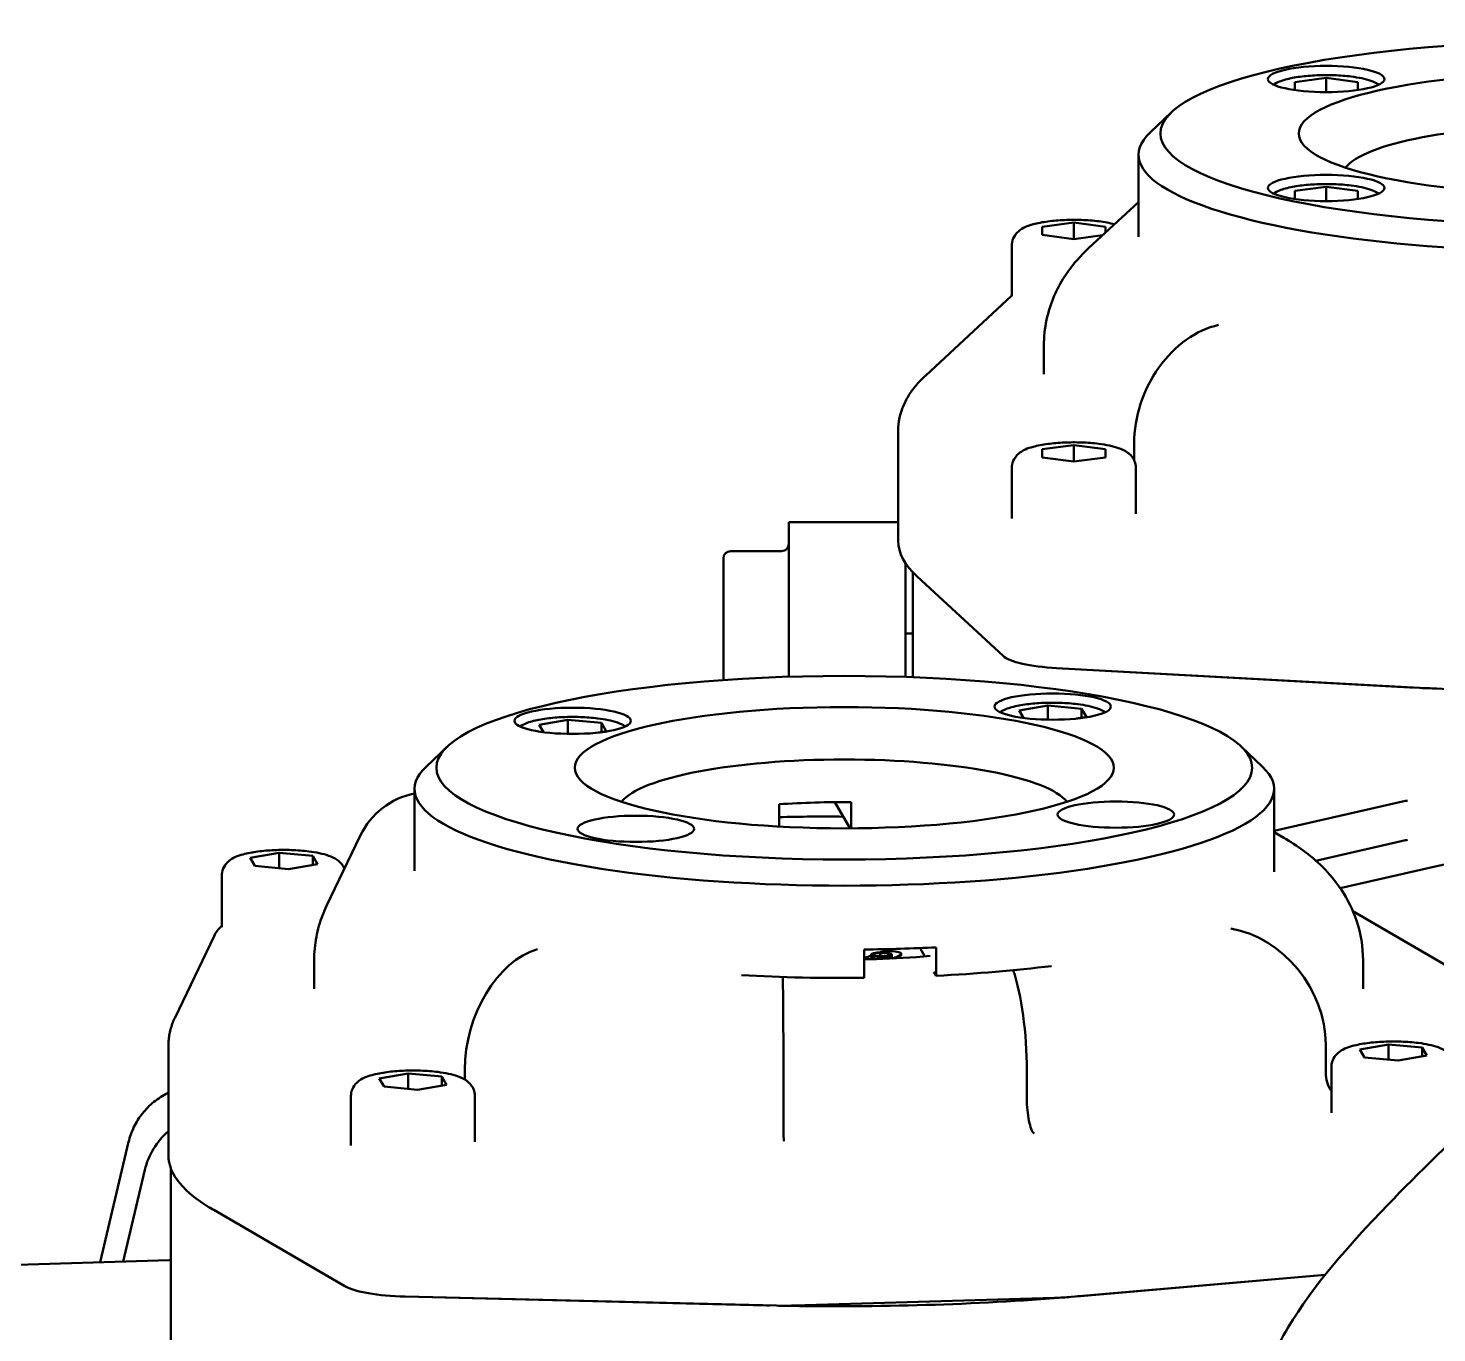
# Model space of a CAD drawing. Header units: inches. Extents: x 11 to 1621, y 11 to 1332.
# Drawn here: x 763.629 to 767.436, y 413.962 to 417.487 of the extents above; entities that cross this region are included whole.
import ezdxf

# ---------------------------------------------------------------- set-up
doc = ezdxf.new("R2010")
doc.units = ezdxf.units.IN
doc.header["$LTSCALE"] = 48
doc.header["$MEASUREMENT"] = 0
doc.layers.add('Visible (ANSI)', color=7, linetype='Continuous', lineweight=50)

msp = doc.modelspace()

# ---------------------------------------------------------------- linework, layer by layer
at = {"layer": 'Visible (ANSI)'}
for p, q in [((767.052028, 417.341238), (767.137267, 417.352309)), ((767.137267, 417.352309), (767.222506, 417.341238)), ((767.137267, 417.352309), (767.137267, 417.313923)), ((767.052028, 417.319561), (767.052028, 417.341238)), ((767.222506, 417.341238), (767.222506, 417.319561)), ((766.718898, 417.259432), (766.661438, 417.204958)), ((766.630063, 417.144641), (766.630063, 416.922897)), ((767.052028, 417.046906), (767.137267, 417.057977)), ((767.052028, 417.025229), (767.052028, 417.046906)), ((767.137267, 417.057977), (767.222506, 417.046906)), ((767.137267, 417.057977), (767.137267, 417.019591)), ((767.222506, 417.046906), (767.222506, 417.025229)), ((766.494975, 416.891998), (766.630063, 417.016931)), ((766.370021, 416.950214), (766.45526, 416.961284)), ((766.370021, 416.928073), (766.370021, 416.950214)), ((766.45526, 416.917002), (766.370021, 416.928073)), ((766.45526, 416.961284), (766.540498, 416.950214)), ((766.45526, 416.961284), (766.45526, 416.917002)), ((766.540498, 416.950214), (766.540498, 416.934099)), ((766.287937, 416.7627), (766.287937, 416.900782)), ((766.532917, 416.927088), (766.45526, 416.917002)), ((766.054811, 416.548709), (766.287033, 416.763474)), ((766.374157, 416.628969), (766.374157, 416.552247)), ((765.980457, 416.398802), (765.980457, 416.101505)), ((766.370021, 416.349045), (766.45526, 416.360116)), ((766.45526, 416.360116), (766.540498, 416.349045)), ((766.45526, 416.360116), (766.45526, 416.315834)), ((766.618213, 416.365042), (766.618213, 416.319218)), ((766.370021, 416.326904), (766.370021, 416.349045)), ((766.45526, 416.315834), (766.370021, 416.326904)), ((766.540498, 416.326904), (766.45526, 416.315834)), ((766.540498, 416.349045), (766.540498, 416.326904)), ((766.287937, 416.161532), (766.287937, 416.299614)), ((766.622582, 416.17494), (766.622582, 416.299614)), ((765.685181, 415.968054), (765.685181, 416.152388)), ((765.685181, 416.152388), (765.980457, 416.152388)), ((765.508016, 415.881149), (765.508016, 416.053965)), ((765.527701, 416.073648), (765.665496, 416.073648)), ((766.000142, 416.041601), (766.000142, 415.968054)), ((766.000142, 415.968054), (766.000142, 416.041601)), ((766.019827, 415.733073), (766.019827, 416.01702)), ((766.029992, 416.006874), (766.025403, 416.011118)), ((766.031764, 416.00522), (766.263986, 415.790455)), ((765.685181, 415.865748), (765.685181, 415.968054)), ((766.000142, 415.865748), (766.000142, 415.968054)), ((766.000142, 415.968054), (766.000142, 415.865748)), ((765.508016, 415.778844), (765.508016, 415.881149)), ((765.685181, 415.844152), (765.685181, 415.865748)), ((766.000142, 415.865748), (766.000142, 415.844152)), ((765.685181, 415.734292), (765.685181, 415.844152)), ((766.019827, 415.851148), (766.000142, 415.851148)), ((766.000142, 415.733786), (766.000142, 415.844152)), ((766.000142, 415.844152), (766.000142, 415.733786)), ((765.508016, 415.748249), (765.508016, 415.778844)), ((765.508016, 415.725439), (765.508016, 415.748249)), ((767.363454, 415.705655), (766.408735, 415.757893)), ((766.408738, 415.757893), (767.389675, 415.704224)), ((766.307151, 415.64302), (766.385237, 415.656498)), ((766.318797, 415.623119), (766.307151, 415.64302)), ((766.385237, 415.656498), (766.47617, 415.648025)), ((766.385237, 415.656498), (766.385237, 415.61842)), ((766.47617, 415.648025), (766.489017, 415.626074)), ((766.47617, 415.648025), (766.47617, 415.623856)), ((765.009918, 415.604602), (765.088004, 415.61808)), ((765.021565, 415.584701), (765.009918, 415.604602)), ((765.088004, 415.61808), (765.178937, 415.609607)), ((765.088004, 415.61808), (765.088004, 415.580002)), ((765.178937, 415.609607), (765.191785, 415.587656)), ((765.178937, 415.609607), (765.178937, 415.585438)), ((766.489017, 415.626074), (766.46119, 415.621271)), ((765.191785, 415.587656), (765.163958, 415.582853)), ((764.762278, 415.545862), (764.704818, 415.491387)), ((766.907441, 415.545862), (766.964901, 415.491387)), ((764.673442, 415.43107), (764.673442, 415.210309)), ((766.996277, 415.43107), (766.996277, 415.207518)), ((765.658667, 415.389872), (765.658667, 415.329635)), ((765.850395, 415.324806), (765.808966, 415.395595)), ((765.853834, 415.324825), (765.853834, 415.395652)), ((767.351802, 415.398881), (766.996277, 415.317921)), ((764.435937, 415.115303), (764.526991, 415.304744)), ((766.996277, 415.314624), (767.022534, 415.299373)), ((767.351802, 415.292605), (767.109284, 415.237378)), ((764.229309, 415.24515), (764.307395, 415.258629)), ((764.307395, 415.258629), (764.398328, 415.250156)), ((764.307395, 415.258629), (764.307395, 415.21712)), ((764.242156, 415.223199), (764.229309, 415.24515)), ((764.333089, 415.214726), (764.242156, 415.223199)), ((764.411175, 415.228204), (764.333089, 415.214726)), ((764.398328, 415.250156), (764.411175, 415.228204)), ((764.398328, 415.225987), (764.398328, 415.250156)), ((767.17541, 415.16289), (767.43214, 415.221353)), ((767.43214, 415.221353), (767.17541, 415.16289)), ((764.152919, 415.057556), (764.152919, 415.198316)), ((767.209525, 415.100787), (767.474358, 414.946963)), ((764.026229, 414.814141), (764.131848, 415.033887)), ((765.888326, 414.920738), (765.888326, 414.99746)), ((765.913811, 414.985381), (765.932184, 414.988553)), ((765.932184, 414.988553), (765.953579, 414.986559)), ((765.932184, 414.980881), (765.932184, 414.988553)), ((765.953579, 414.986559), (765.956602, 414.981394)), ((765.953579, 414.980872), (765.953579, 414.986559)), ((766.039738, 415.00128), (766.052882, 414.978822)), ((766.083493, 415.00324), (766.083493, 414.926518)), ((764.40212, 414.968309), (764.40212, 414.891586)), ((765.90686, 414.983388), (765.90686, 414.97725)), ((765.916833, 414.980216), (765.913811, 414.985381)), ((765.938229, 414.978223), (765.916833, 414.980216)), ((765.932184, 414.980881), (765.924304, 414.97952)), ((765.946109, 414.979583), (765.932184, 414.980881)), ((765.956602, 414.981394), (765.938229, 414.978223)), ((765.963553, 414.983388), (765.963553, 414.97725)), ((765.985927, 414.982981), (765.985927, 414.979912)), ((765.989025, 414.986045), (765.989025, 414.982976)), ((767.236766, 414.968309), (767.236766, 414.891586)), ((766.077113, 414.937419), (766.083493, 414.926518)), ((764.008419, 414.738142), (764.008419, 414.440844)), ((767.135815, 414.741089), (767.135815, 414.664367)), ((767.227711, 414.727593), (767.305797, 414.741072)), ((767.240558, 414.705642), (767.227711, 414.727593)), ((767.305797, 414.741072), (767.39673, 414.732599)), ((767.305797, 414.741072), (767.305797, 414.699563)), ((767.39673, 414.732599), (767.409577, 414.710647)), ((767.39673, 414.732599), (767.39673, 414.70843)), ((767.331491, 414.697169), (767.240558, 414.705642)), ((767.409577, 414.710647), (767.331491, 414.697169)), ((764.578133, 414.649125), (764.656219, 414.662603)), ((764.59098, 414.627174), (764.578133, 414.649125)), ((764.656219, 414.662603), (764.747152, 414.654131)), ((764.656219, 414.662603), (764.656219, 414.621095)), ((764.747152, 414.654131), (764.759999, 414.632179)), ((764.747152, 414.654131), (764.747152, 414.629962)), ((764.809355, 414.67219), (764.809355, 414.64602)), ((765.670451, 414.651249), (765.670451, 414.574527)), ((766.328152, 414.670727), (766.328152, 414.594005)), ((767.151321, 414.556086), (767.151321, 414.680759)), ((764.681913, 414.618701), (764.59098, 414.627174)), ((764.759999, 414.632179), (764.681913, 414.618701)), ((764.501743, 414.468135), (764.501743, 414.602291)), ((764.836389, 414.477618), (764.836389, 414.602291)), ((763.90083, 414.477348), (763.824114, 414.152476)), ((763.944664, 414.401992), (763.886176, 414.154314)), ((763.886176, 414.154314), (763.944664, 414.401992)), ((764.014888, 413.024996), (764.014888, 414.406442)), ((764.127933, 414.295303), (764.120921, 414.299376)), ((764.13065, 414.293714), (764.485501, 414.087605)), ((764.01019, 414.157987), (763.517733, 414.143403)), ((764.010213, 414.157955), (764.010191, 414.157954)), ((766.44833, 414.05876), (767.134527, 414.11854)), ((767.134526, 414.118539), (766.473496, 414.060949)), ((765.624768, 414.035813), (764.647905, 414.059573)), ((764.647909, 414.059572), (765.651595, 414.035164)), ((765.698447, 414.035287), (766.402934, 414.05615))]:
    msp.add_line(p, q, dxfattribs=at)
for centre, start, end in [((765.665496, 416.093333), 270, 359.999686), ((765.527701, 416.053963), 90, 179.999572)]:
    msp.add_arc(centre, 0.019685, start, end, dxfattribs=at)
for centre, major_axis in [((767.79148, 417.202182), (1.102362, 0)), ((767.137267, 417.349348), (-0.15748, 0)), ((767.79148, 417.202182), (-0.728346, 0)), ((767.137267, 417.055016), (-0.15748, 0)), ((765.834859, 415.488611), (-1.102362, 0)), ((766.398084, 415.653727), (0.15748, 0)), ((765.100851, 415.615309), (0.15748, 0)), ((765.834859, 415.488611), (0.728346, 0)), ((766.568868, 415.361914), (0.15748, 0)), ((765.271635, 415.323496), (0.15748, 0)), ((765.935206, 414.983388), (-0.028346, 0))]:
    msp.add_ellipse(centre, major_axis=major_axis, ratio=0.22495105, dxfattribs=at)
for centre, major_axis, ratio, start_param, end_param in [((767.79148, 417.144641), (-1.161417, 0), 0.22495105, 6.05021542, 9.65774785), ((767.79148, 417.087099), (0.610236, 0), 0.22495105, 0.16673631, 2.97485634), ((766.846347, 416.416361), (0.110069, 0.259966), 0.76865919, 0.50347488, 2.07427121), ((767.79148, 416.101505), (-1.811024, 0), 0.22495105, 0, 0.23860247), ((766.216677, 416.021583), (-0.19685, 0), 0.22495105, 0.17303789, 0.23858651), ((766.45526, 415.80092), (-0.19685, 0), 0.22495105, 0.23860247, 1.33219386), ((766.45526, 415.80092), (-0.19685, 0), 0.22495105, 0.23860247, 1.33220982), ((767.79148, 416.101505), (-1.811024, 0), 0.22495105, 1.33219386, 1.33637133), ((767.436197, 415.747251), (0.19685, 0), 0.22495105, 4.47380247, 4.71238898), ((767.79148, 416.101505), (-1.811024, 0), 0.22495105, 1.35421424, 1.78737842), ((765.834859, 415.43107), (-1.161417, 0), 0.22495105, 6.05021542, 9.65774785), ((765.834859, 415.373528), (0.610236, 0), 0.22495105, 0.16673631, 2.97485634), ((764.759032, 415.151346), (-0.162705, 0.235379), 0.83946781, 5.93527387, 6.72935553), ((765.834859, 415.258445), (-0.610236, 0), 0.22495105, 4.68129072, 5.00528663), ((765.779592, 415.113016), (1.082677, 0), 0.22495105, 1.52239486, 1.68272), ((767.83085, 413.559081), (-1.751969, 0), 0.97437006, 4.48279883, 4.94197913), ((767.83085, 413.559081), (1.751969, 0), 0.97437006, 1.34120617, 1.80038648), ((766.879854, 414.785271), (-0.162705, 0.235379), 0.83946781, 4.02352246, 5.59431878), ((765.00576, 414.729769), (0.076208, 0.269831), 0.67085447, 0.39847744, 1.96927376), ((765.834859, 415.258445), (1.161417, 0), 0.22495105, 4.75844114, 4.9281362), ((765.957529, 414.986045), (0.031496, 0), 0.22495105, 5.83594793, 8.886819), ((765.910049, 414.970247), (0.031496, 0), 0.22495105, 2.21032265, 2.331855), ((765.755337, 415.005035), (-0.187644, 0), 0.22495105, 2.38084933, 2.51070601), ((765.935206, 414.97725), (-0.028346, 0), 0.22495105, 0, 1.11658737), ((765.935206, 414.97725), (0.028346, 0), 0.22495105, 5.49174364, 6.28318531), ((765.834859, 414.992987), (0.15748, 0), 0.22495105, 5.68995571, 5.99682746), ((765.834859, 414.989918), (0.15748, 0), 0.22495105, 5.80582798, 5.99682746), ((765.957529, 414.982976), (0.031496, 0), 0.22495105, 5.83594793, 6.28318531), ((765.834859, 415.181723), (1.161417, 0), 0.22495105, 4.9281362, 5.21551499), ((765.834859, 415.181723), (1.161417, 0), 0.22495105, 4.47106236, 4.75844114), ((765.66723, 414.713683), (-0.00073, 0.27569), 0.01138138, 4.48391258, 5.57534083), ((766.25943, 414.731222), (-0.016051, 0.275229), 0.2427844, 4.47664917, 5.56745168), ((767.208946, 414.651743), (0.046487, -0.067251), 0.83946781, 4.02352246, 4.68681783), ((765.671372, 414.556689), (0.000208, -0.078769), 0.01138138, 4.48391258, 6.05470891), ((766.347787, 414.576721), (0.004586, -0.078637), 0.2427844, 4.47664917, 6.0474455), ((764.134709, 414.363969), (0.169893, 0.09943), 0.96603419, 1.75998501, 2.39743474), ((764.134709, 414.363969), (0.169893, 0.09943), 0.96603419, 1.75998501, 2.39743474), ((765.819443, 414.440844), (-1.811024, 0), 0.22495105, 0, 0.36950216), ((764.304486, 414.315367), (-0.19685, 0), 0.22495105, 0.30393759, 0.3694862), ((764.669066, 414.103598), (-0.19685, 0), 0.22495105, 0.36950216, 1.46309355), ((764.669066, 414.103598), (-0.19685, 0), 0.22495105, 0.36950216, 1.46310951), ((765.819443, 414.440844), (-1.811024, 0), 0.22495105, 1.46309355, 1.46727102), ((765.672752, 414.07919), (0.19685, 0), 0.22495105, 4.60470217, 4.84328867), ((765.819443, 414.440844), (-1.811024, 0), 0.22495105, 1.48511393, 1.91827811), ((766.37724, 414.100053), (0.19685, 0), 0.22495105, 4.84328867, 5.08187518), ((765.819443, 414.440844), (-1.811024, 0), 0.22495105, 1.93612102, 1.94029849)]:
    msp.add_ellipse(centre, major_axis=major_axis, ratio=ratio, start_param=start_param, end_param=end_param, dxfattribs=at)
for points, knots in [([(769.68883, 420.211528), (769.68883, 419.756095), (769.704396, 419.309033), (769.674775, 418.613399), (769.651518, 418.349364), (769.591778, 417.887552), (769.56115, 417.693004), (769.477406, 417.232109), (769.420226, 416.960271), (769.292388, 416.413399), (769.223225, 416.142137), (769.016079, 415.401023), (768.86369, 414.924547), (768.563108, 414.127009), (768.423987, 413.797594), (768.203145, 413.34228), (768.129041, 413.199375), (767.941975, 412.864457), (767.826656, 412.679729), (767.62712, 412.399494), (767.544737, 412.294337), (767.392049, 412.11945), (767.322074, 412.04674), (767.122509, 411.860835), (766.994102, 411.766383), (766.771091, 411.645509), (766.675998, 411.60538), (766.406828, 411.512884), (766.229084, 411.475705), (765.913127, 411.416099), (765.773811, 411.392925), (765.546967, 411.33128), (765.455749, 411.300344), (765.314259, 411.216592), (765.263034, 411.178), (765.159897, 411.065253), (765.113644, 410.983375), (765.069293, 410.819408), (765.064969, 410.740289), (765.079274, 410.578997), (765.099519, 410.495494), (765.156866, 410.326777), (765.193216, 410.241838), (765.2915, 410.03581), (765.358003, 409.911888), (765.560616, 409.553203), (765.711939, 409.304353), (766.043765, 408.749106), (766.225173, 408.439774), (766.469441, 407.966291), (766.550264, 407.795008), (766.703187, 407.415519), (766.761202, 407.214924), (766.78889, 406.979072), (766.789364, 406.912999), (766.774121, 406.779742), (766.752748, 406.719929), (766.695724, 406.625069), (766.667166, 406.589107), (766.594288, 406.518156), (766.549728, 406.483309), (766.427064, 406.406312), (766.342838, 406.365476), (766.096322, 406.273706), (765.916656, 406.229324), (765.539336, 406.169947), (765.346641, 406.151831), (764.850291, 406.129325), (764.535112, 406.134432), (763.77367, 406.180645), (763.321272, 406.234082), (762.67581, 406.337416), (762.465477, 406.375888), (762.094994, 406.451508), (761.932003, 406.488027), (761.531561, 406.585775), (761.311264, 406.648286), (761.021978, 406.744374), (760.927814, 406.779845), (760.808967, 406.831364), (760.771171, 406.849644), (760.74008, 406.866281)], [0, 0, 0, 0, 3.94523031, 3.94523031, 6.39222813, 6.39222813, 8.12306923, 8.12306923, 10.3666949, 10.3666949, 12.42876718, 12.42876718, 15.92862417, 15.92862417, 18.52441728, 18.52441728, 19.77520407, 19.77520407, 21.59567997, 21.59567997, 22.83491115, 22.83491115, 23.86360118, 23.86360118, 25.75516635, 25.75516635, 27.07766519, 27.07766519, 29.42793517, 29.42793517, 31.40055032, 31.40055032, 32.75673095, 32.75673095, 33.53468645, 33.53468645, 34.51942761, 34.51942761, 35.38867693, 35.38867693, 36.32849874, 36.32849874, 37.24441413, 37.24441413, 38.44187964, 38.44187964, 40.52447674, 40.52447674, 42.91698857, 42.91698857, 44.32097132, 44.32097132, 46.2183441, 46.2183441, 47.10414156, 47.10414156, 48.35278649, 48.35278649, 49.1693925, 49.1693925, 49.9953761, 49.9953761, 51.08179577, 51.08179577, 52.75185392, 52.75185392, 54.21670898, 54.21670898, 56.32538313, 56.32538313, 59.19911278, 59.19911278, 60.6461784, 60.6461784, 61.88128585, 61.88128585, 63.89076025, 63.89076025, 65.14221253, 65.14221253, 65.89721778, 65.89721778, 65.89721778, 65.89721778]), ([(770.279872, 419.997708), (770.283127, 419.623193), (770.291947, 419.23898), (770.263666, 418.574794), (770.239382, 418.297527), (770.175557, 417.799508), (770.140856, 417.580521), (770.046994, 417.070435), (769.983869, 416.774696), (769.84085, 416.173463), (769.762136, 415.87157), (769.518458, 415.024603), (769.33395, 414.472036), (769.004577, 413.65771), (768.879521, 413.377457), (768.594529, 412.810162), (768.43224, 412.526956), (768.151605, 412.114127), (768.041077, 411.967911), (767.830537, 411.723129), (767.732243, 411.620722), (767.536341, 411.44208), (767.439387, 411.364342), (767.24029, 411.22831), (767.137713, 411.170017), (766.923998, 411.068496), (766.812345, 411.02637), (766.545531, 410.941843), (766.393736, 410.908013), (766.15268, 410.860294), (766.057228, 410.843514), (765.90217, 410.813255), (765.839334, 410.799564), (765.724455, 410.767793), (765.680782, 410.748467), (765.655519, 410.732673), (765.653008, 410.731322), (765.652898, 410.731812)], [0.63357144, 0.63357144, 0.63357144, 0.63357144, 3.94523031, 3.94523031, 6.35584174, 6.35584174, 8.20866383, 8.20866383, 10.55946679, 10.55946679, 12.77354015, 12.77354015, 16.69943918, 16.69943918, 18.84950214, 18.84950214, 21.27881714, 21.27881714, 22.75214041, 22.75214041, 23.95834898, 23.95834898, 25.06076189, 25.06076189, 26.13555491, 26.13555491, 27.32018426, 27.32018426, 29.04677162, 29.04677162, 30.33884648, 30.33884648, 31.43969749, 31.43969749, 32.83427378, 32.83427378, 33.44506584, 33.44506584, 33.44506584, 33.44506584]), ([(767.279659, 417.334217), (767.27254, 417.338848), (767.265587, 417.341826), (767.242652, 417.349901), (767.224829, 417.353449), (767.189989, 417.357833), (767.174226, 417.359043), (767.142633, 417.360136), (767.126851, 417.360071), (767.096077, 417.358744), (767.081101, 417.357483), (767.052583, 417.353706), (767.039194, 417.351169), (767.015564, 417.344588), (767.005344, 417.341027), (766.994875, 417.334217)], [1.90375772, 1.90375772, 1.90375772, 1.90375772, 2.13937029, 2.13937029, 2.6316189, 2.6316189, 2.98894676, 2.98894676, 3.33101423, 3.33101423, 3.67372533, 3.67372533, 4.03297062, 4.03297062, 4.37942758, 4.37942758, 4.37942758, 4.37942758]), ([(767.279659, 417.039885), (767.27254, 417.044516), (767.265587, 417.047495), (767.242652, 417.055569), (767.224829, 417.059118), (767.189989, 417.063501), (767.174226, 417.064711), (767.142633, 417.065805), (767.126851, 417.06574), (767.096077, 417.064412), (767.081101, 417.063151), (767.052583, 417.059374), (767.039194, 417.056837), (767.015564, 417.050256), (767.005344, 417.046695), (766.994875, 417.039885)], [1.90375772, 1.90375772, 1.90375772, 1.90375772, 2.13937029, 2.13937029, 2.6316189, 2.6316189, 2.98894676, 2.98894676, 3.33101423, 3.33101423, 3.67372533, 3.67372533, 4.03297062, 4.03297062, 4.37942758, 4.37942758, 4.37942758, 4.37942758]), ([(766.565113, 416.956863), (766.552407, 416.960384), (766.538175, 416.96301), (766.507981, 416.966809), (766.492218, 416.968018), (766.460625, 416.969112), (766.444844, 416.969047), (766.414069, 416.96772), (766.399094, 416.966459), (766.370576, 416.962681), (766.357186, 416.960144), (766.330515, 416.952716), (766.318074, 416.949127), (766.30178, 416.934286), (766.29898, 416.931287), (766.29288, 416.922411), (766.289716, 416.915688), (766.288128, 416.90558), (766.287937, 416.903181), (766.287937, 416.900782)], [2.25269124, 2.25269124, 2.25269124, 2.25269124, 2.6316189, 2.6316189, 2.98894676, 2.98894676, 3.33101423, 3.33101423, 3.67372533, 3.67372533, 4.03297062, 4.03297062, 4.47025567, 4.47025567, 4.55900723, 4.55900723, 4.67707042, 4.67707042, 4.71238898, 4.71238898, 4.71238898, 4.71238898]), ([(766.494975, 416.891998), (766.483697, 416.881568), (766.472459, 416.870108), (766.450408, 416.844438), (766.439589, 416.830218), (766.41919, 416.798384), (766.409612, 416.780748), (766.39311, 416.741973), (766.386213, 416.720815), (766.376718, 416.676089), (766.374157, 416.652542), (766.374157, 416.628969)], [4.473786512, 4.473786512, 4.473786512, 4.473786512, 4.521507005, 4.521507005, 4.569227499, 4.569227499, 4.616947993, 4.616947993, 4.664668487, 4.664668487, 4.71238898, 4.71238898, 4.71238898, 4.71238898]), ([(766.054811, 416.548709), (766.046303, 416.54084), (766.038324, 416.532649), (766.023537, 416.515435), (766.016727, 416.506409), (766.004516, 416.487354), (765.999117, 416.477318), (765.990139, 416.456223), (765.986569, 416.445158), (765.981722, 416.422328), (765.980457, 416.410569), (765.980457, 416.398802)], [4.473786512, 4.473786512, 4.473786512, 4.473786512, 4.521507005, 4.521507005, 4.569227499, 4.569227499, 4.616947993, 4.616947993, 4.664668487, 4.664668487, 4.71238898, 4.71238898, 4.71238898, 4.71238898]), ([(766.622582, 416.299614), (766.622582, 416.305346), (766.62144, 416.311024), (766.617556, 416.321353), (766.614741, 416.325812), (766.607858, 416.334375), (766.60373, 416.33781), (766.591884, 416.346131), (766.584306, 416.349378), (766.560645, 416.357708), (766.542822, 416.361257), (766.507981, 416.36564), (766.492218, 416.36685), (766.460625, 416.367943), (766.444844, 416.367878), (766.414069, 416.366551), (766.399094, 416.36529), (766.370576, 416.361513), (766.357186, 416.358976), (766.330515, 416.351548), (766.318074, 416.347959), (766.30178, 416.333118), (766.29898, 416.330119), (766.29288, 416.321243), (766.289716, 416.31452), (766.288128, 416.304411), (766.287937, 416.302013), (766.287937, 416.299614)], [1.57079633, 1.57079633, 1.57079633, 1.57079633, 1.65518189, 1.65518189, 1.74967325, 1.74967325, 1.88071068, 1.88071068, 2.13937029, 2.13937029, 2.6316189, 2.6316189, 2.98894676, 2.98894676, 3.33101423, 3.33101423, 3.67372533, 3.67372533, 4.03297062, 4.03297062, 4.47025567, 4.47025567, 4.55900723, 4.55900723, 4.67707042, 4.67707042, 4.71238898, 4.71238898, 4.71238898, 4.71238898]), ([(768.087986, 413.126599), (767.918964, 413.139227), (767.746906, 413.148787), (767.460966, 413.183759), (767.343597, 413.200304), (767.177199, 413.277615), (767.136071, 413.301), (767.049144, 413.373509), (767.002821, 413.427504), (766.951587, 413.544375), (766.940491, 413.596196), (766.934807, 413.700518), (766.942672, 413.751268), (766.973443, 413.865769), (767.001885, 413.922156), (767.10398, 414.091705), (767.194856, 414.194776), (767.470341, 414.480602), (767.680064, 414.670412), (768.197617, 415.139741), (768.516001, 415.428382), (768.962676, 415.890117), (769.110886, 416.05517), (769.241242, 416.219429)], [50.19581675, 50.19581675, 50.19581675, 50.19581675, 51.98671673, 51.98671673, 53.44364576, 53.44364576, 53.89705684, 53.89705684, 54.39965956, 54.39965956, 54.75584535, 54.75584535, 55.18060811, 55.18060811, 55.84903374, 55.84903374, 57.32218205, 57.32218205, 59.57051944, 59.57051944, 62.39293046, 62.39293046, 63.91617494, 63.91617494, 63.91617494, 63.91617494]), ([(766.540476, 415.638596), (766.533356, 415.643227), (766.526404, 415.646206), (766.503469, 415.65428), (766.485646, 415.657829), (766.450805, 415.662212), (766.435042, 415.663422), (766.403449, 415.664515), (766.387668, 415.664451), (766.356893, 415.663123), (766.341918, 415.661862), (766.3134, 415.658085), (766.30001, 415.655548), (766.276381, 415.648967), (766.266161, 415.645406), (766.255691, 415.638596)], [4.91445068, 4.91445068, 4.91445068, 4.91445068, 5.15006325, 5.15006325, 5.64231186, 5.64231186, 5.99963972, 5.99963972, 6.34170719, 6.34170719, 6.68441829, 6.68441829, 7.04366358, 7.04366358, 7.39012054, 7.39012054, 7.39012054, 7.39012054]), ([(765.243244, 415.600178), (765.236124, 415.604809), (765.229172, 415.607788), (765.206236, 415.615862), (765.188414, 415.619411), (765.153573, 415.623794), (765.13781, 415.625004), (765.106217, 415.626097), (765.090435, 415.626033), (765.059661, 415.624705), (765.044686, 415.623444), (765.016168, 415.619667), (765.002778, 415.61713), (764.979149, 415.610549), (764.968929, 415.606988), (764.958459, 415.600178)], [4.91445068, 4.91445068, 4.91445068, 4.91445068, 5.15006325, 5.15006325, 5.64231186, 5.64231186, 5.99963972, 5.99963972, 6.34170719, 6.34170719, 6.68441829, 6.68441829, 7.04366358, 7.04366358, 7.39012054, 7.39012054, 7.39012054, 7.39012054]), ([(767.236766, 414.968309), (767.236766, 415.004814), (767.230472, 415.041111), (767.209201, 415.105743), (767.194522, 415.13409), (767.16256, 415.182381), (767.145291, 415.202503), (767.110521, 415.237202), (767.092959, 415.251828), (767.057844, 415.277767), (767.040262, 415.289076), (767.022534, 415.299373)], [4.581489286, 4.581489286, 4.581489286, 4.581489286, 4.655389719, 4.655389719, 4.729290152, 4.729290152, 4.803190584, 4.803190584, 4.877091017, 4.877091017, 4.950991449, 4.950991449, 4.950991449, 4.950991449]), ([(764.484175, 415.215664), (764.482163, 415.220647), (764.479534, 415.224751), (764.472841, 415.233078), (764.468713, 415.236512), (764.456867, 415.244834), (764.449289, 415.24808), (764.425627, 415.256411), (764.407805, 415.259959), (764.372964, 415.264343), (764.357201, 415.265553), (764.325608, 415.266646), (764.309826, 415.266581), (764.279052, 415.265254), (764.264076, 415.263993), (764.235558, 415.260216), (764.222169, 415.257679), (764.195498, 415.250251), (764.183057, 415.246662), (764.166762, 415.23182), (764.163963, 415.228821), (764.157863, 415.219945), (764.154698, 415.213222), (764.153111, 415.203114), (764.152919, 415.200716), (764.152919, 415.198316)], [4.6720944, 4.6720944, 4.6720944, 4.6720944, 4.76036621, 4.76036621, 4.89140364, 4.89140364, 5.15006325, 5.15006325, 5.64231186, 5.64231186, 5.99963972, 5.99963972, 6.34170719, 6.34170719, 6.68441829, 6.68441829, 7.04366358, 7.04366358, 7.48094863, 7.48094863, 7.56970019, 7.56970019, 7.68776338, 7.68776338, 7.72308194, 7.72308194, 7.72308194, 7.72308194]), ([(764.435937, 415.115303), (764.431924, 415.106954), (764.428144, 415.098246), (764.421196, 415.080151), (764.418029, 415.070764), (764.412459, 415.051403), (764.410057, 415.041429), (764.406152, 415.021047), (764.404648, 415.010639), (764.402632, 414.989589), (764.40212, 414.978949), (764.40212, 414.968309)], [1.332193858, 1.332193858, 1.332193858, 1.332193858, 1.353734413, 1.353734413, 1.375274968, 1.375274968, 1.396815523, 1.396815523, 1.418356078, 1.418356078, 1.439896633, 1.439896633, 1.439896633, 1.439896633]), ([(764.152919, 415.061834), (764.151837, 415.060857), (764.150741, 415.059825), (764.143641, 415.052789), (764.137135, 415.044886), (764.131848, 415.033887)], [1.195384037, 1.195384037, 1.195384037, 1.195384037, 1.216697815, 1.216697815, 1.332193858, 1.332193858, 1.332193858, 1.332193858]), ([(766.066869, 414.979994), (766.018223, 414.975879), (765.96914, 414.972893), (765.92091, 414.971464), (765.91013, 414.971145), (765.899264, 414.9709), (765.888326, 414.970725)], [-0.37068691, -0.37068691, -0.37068691, -0.37068691, 0, 0, 0, 0.082849713, 0.082849713, 0.082849713, 0.082849713]), ([(764.402099, 414.89125), (764.402099, 414.89125), (764.402104, 414.89128), (764.402115, 414.891393), (764.40212, 414.89149), (764.40212, 414.891586)], [1.4022695056, 1.4022695056, 1.4022695056, 1.4022695056, 1.4183560779, 1.4183560779, 1.4398966329, 1.4398966329, 1.4398966329, 1.4398966329]), ([(764.026229, 414.814141), (764.023997, 414.809498), (764.02194, 414.804749), (764.018217, 414.795054), (764.016552, 414.790107), (764.013656, 414.780043), (764.012427, 414.774925), (764.010441, 414.764564), (764.009685, 414.75932), (764.008674, 414.748765), (764.008419, 414.743454), (764.008419, 414.738142)], [1.332193858, 1.332193858, 1.332193858, 1.332193858, 1.353734413, 1.353734413, 1.375274968, 1.375274968, 1.396815523, 1.396815523, 1.418356078, 1.418356078, 1.439896633, 1.439896633, 1.439896633, 1.439896633]), ([(767.485967, 414.680759), (767.485967, 414.686492), (767.484824, 414.692169), (767.48094, 414.702498), (767.478125, 414.706958), (767.471242, 414.715521), (767.467114, 414.718955), (767.455268, 414.727277), (767.44769, 414.730523), (767.424029, 414.738854), (767.406206, 414.742402), (767.371365, 414.746786), (767.355602, 414.747996), (767.324009, 414.749089), (767.308228, 414.749024), (767.277454, 414.747697), (767.262478, 414.746436), (767.23396, 414.742659), (767.22057, 414.740122), (767.193899, 414.732694), (767.181458, 414.729104), (767.165164, 414.714263), (767.162364, 414.711264), (767.156264, 414.702388), (767.1531, 414.695665), (767.151512, 414.685557), (767.151321, 414.683159), (767.151321, 414.680759)], [4.58148929, 4.58148929, 4.58148929, 4.58148929, 4.66587485, 4.66587485, 4.76036621, 4.76036621, 4.89140364, 4.89140364, 5.15006325, 5.15006325, 5.64231186, 5.64231186, 5.99963972, 5.99963972, 6.34170719, 6.34170719, 6.68441829, 6.68441829, 7.04366358, 7.04366358, 7.48094863, 7.48094863, 7.56970019, 7.56970019, 7.68776338, 7.68776338, 7.72308194, 7.72308194, 7.72308194, 7.72308194]), ([(764.836389, 414.602291), (764.836389, 414.608024), (764.835247, 414.613701), (764.831363, 414.62403), (764.828547, 414.628489), (764.821664, 414.637052), (764.817537, 414.640487), (764.805691, 414.648808), (764.798112, 414.652055), (764.774451, 414.660385), (764.756628, 414.663934), (764.721788, 414.668318), (764.706024, 414.669527), (764.674432, 414.670621), (764.65865, 414.670556), (764.627876, 414.669229), (764.6129, 414.667967), (764.584382, 414.66419), (764.570993, 414.661653), (764.544322, 414.654225), (764.53188, 414.650636), (764.515586, 414.635795), (764.512787, 414.632796), (764.506686, 414.62392), (764.503522, 414.617197), (764.501934, 414.607089), (764.501743, 414.60469), (764.501743, 414.602291)], [4.58148929, 4.58148929, 4.58148929, 4.58148929, 4.66587485, 4.66587485, 4.76036621, 4.76036621, 4.89140364, 4.89140364, 5.15006325, 5.15006325, 5.64231186, 5.64231186, 5.99963972, 5.99963972, 6.34170719, 6.34170719, 6.68441829, 6.68441829, 7.04366358, 7.04366358, 7.48094863, 7.48094863, 7.56970019, 7.56970019, 7.68776338, 7.68776338, 7.72308194, 7.72308194, 7.72308194, 7.72308194]), ([(764.008419, 414.610673), (764.007418, 414.610186), (764.006421, 414.609691), (763.99246, 414.602617), (763.980197, 414.594647), (763.957671, 414.576288), (763.947409, 414.5659), (763.929387, 414.543203), (763.921628, 414.530896), (763.908998, 414.504952), (763.904129, 414.491316), (763.90083, 414.477348)], [0.434886375, 0.434886375, 0.434886375, 0.434886375, 0.451913357, 0.451913357, 0.674236561, 0.674236561, 0.896559765, 0.896559765, 1.118882969, 1.118882969, 1.341206173, 1.341206173, 1.341206173, 1.341206173])]:
    msp.add_open_spline(points, degree=3, knots=knots, dxfattribs=at)
for points in [[(766.287937, 416.764299), (766.287637, 416.764029), (766.287335, 416.763754), (766.287033, 416.763474)], [(766.374136, 416.55191), (766.374136, 416.55191), (766.374157, 416.552077), (766.374157, 416.552247)], [(767.357083, 415.400081), (767.355313, 415.399681), (767.353552, 415.399282), (767.351801, 415.398883)], [(767.357083, 415.293805), (767.355313, 415.293405), (767.353552, 415.293006), (767.351801, 415.292607)], [(767.236766, 414.891586), (767.236766, 414.891417), (767.236787, 414.89125), (767.236787, 414.89125)], [(764.010213, 414.157955), (764.013149, 414.15804), (764.014874, 414.158845), (764.014874, 414.158845)]]:
    msp.add_open_spline(points, degree=3, dxfattribs=at)

doc.saveas('drawing.dxf')
